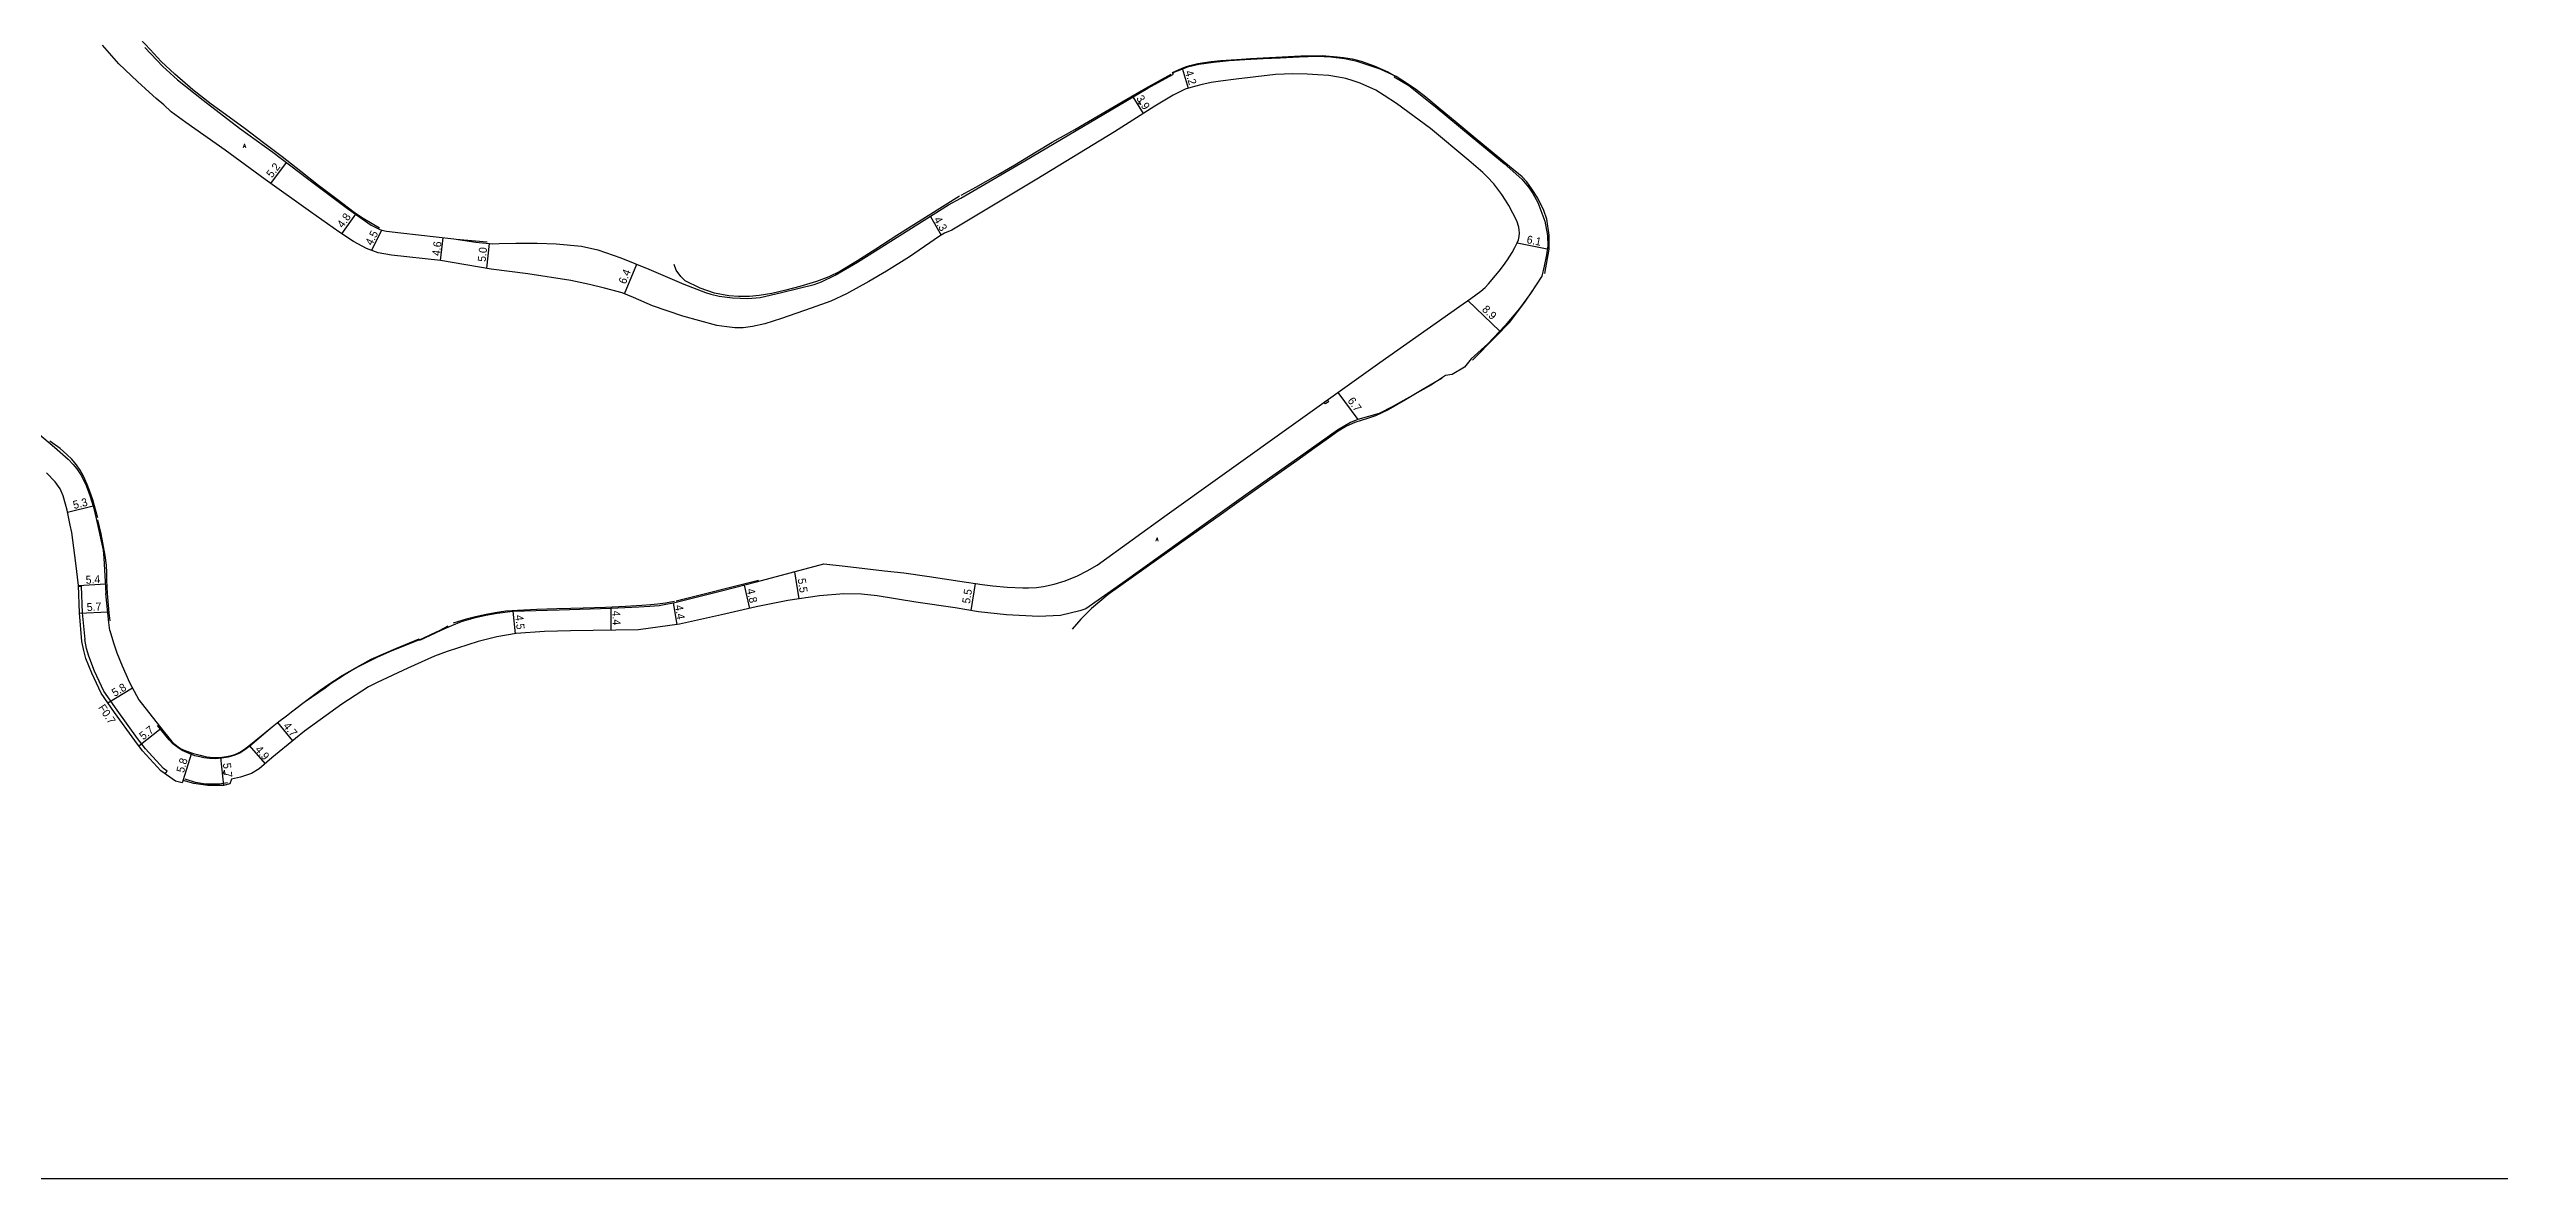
# Model space of a CAD drawing. Header units: metres. Extents: x -24000 to -20000, y -96000 to -93000.
# Drawn here: x -20745.5 to -20255.3, y -96000 to -95774 of the extents above; entities that cross this region are included whole.
import ezdxf

# ---------------------------------------------------------------- set-up
doc = ezdxf.new("R2010")
doc.units = ezdxf.units.M
doc.header["$LTSCALE"] = 2.5
for name, color, linetype in [('側溝・桝', 7, 'Continuous'), ('図郭', 7, 'Continuous'), ('幅員', 7, 'Continuous'), ('歩道・分離帯・安全施設', 7, 'Continuous'), ('舗装', 7, 'Continuous'), ('道路', 7, 'Continuous')]:
    doc.layers.add(name, color=color, linetype=linetype)
doc.styles.get("Standard").update_dxf_attribs({"font": ''})
doc.styles.add('YOKO_DECO', font='txt.shx', dxfattribs={"bigfont": 'extfont.shx'})
doc.styles.get('Standard').set_extended_font_data('@MS PGothic')

msp = doc.modelspace()

# ---------------------------------------------------------------- linework, layer by layer
at = {"layer": '側溝・桝'}
msp.add_lwpolyline([(-20489.84, -95844.2), (-20489.59, -95844.56), (-20490.2, -95844.99), (-20490.45, -95844.63)], close=True, dxfattribs=at)
for points in [[(-20739.59, -95881.48), (-20739.01, -95881.45), (-20738.83, -95886.75), (-20738.33, -95892.12)], [(-20722.26, -95918.98), (-20721.87, -95918.45), (-20722.57, -95917.94), (-20726.2, -95913.99), (-20727.75, -95911.91), (-20731.83, -95906.27), (-20734.5, -95902.44), (-20736.37, -95898.44), (-20737.52, -95895.47), (-20737.97, -95893.88), (-20738.33, -95892.12)]]:
    msp.add_lwpolyline(points, dxfattribs=at)
at = {"layer": '図郭'}
msp.add_lwpolyline([(-20800, -95400), (-20000, -95400), (-20000, -96000), (-20800, -96000)], close=True, dxfattribs=at)
at = {"layer": '幅員'}
for points in [[(-20518.85, -95777.88), (-20517.67, -95781.86)], [(-20528.75, -95783.61), (-20526.65, -95786.93)], [(-20701.14, -95800.9), (-20698, -95796.72)], [(-20686.92, -95810.98), (-20684.13, -95807.07)], [(-20569.23, -95807.49), (-20567.09, -95811.24)], [(-20680.97, -95814.29), (-20678.92, -95810.24)], [(-20667.16, -95816.3), (-20666.65, -95811.77)], [(-20657.89, -95817.88), (-20657.39, -95812.93)], [(-20451.89, -95812.8), (-20445.86, -95813.97)], [(-20630.39, -95823), (-20627.94, -95817.07)], [(-20461.75, -95824.34), (-20455.35, -95830.45)], [(-20487.72, -95842.69), (-20483.76, -95848.14)], [(-20741.78, -95866.62), (-20736.67, -95865.35)], [(-20739.59, -95881.32), (-20734.2, -95881.01)], [(-20606.49, -95881.25), (-20605.41, -95885.88)], [(-20596.38, -95878.55), (-20595.54, -95883.99)], [(-20561.05, -95886.32), (-20560.23, -95880.91)], [(-20739.39, -95886.86), (-20733.72, -95886.57)], [(-20652.7, -95886.46), (-20652.22, -95890.95)], [(-20633.15, -95885.85), (-20633.09, -95890.25)], [(-20620.66, -95884.76), (-20619.95, -95889.13)], [(-20733.69, -95904.8), (-20728.78, -95901.81)], [(-20727.51, -95913.37), (-20723.06, -95909.86)], [(-20699.77, -95908.74), (-20696.77, -95912.4)], [(-20718.66, -95920.31), (-20716.92, -95914.78)], [(-20711.17, -95915.68), (-20710.61, -95921.3)], [(-20705.43, -95913.28), (-20702.24, -95916.95)]]:
    msp.add_lwpolyline(points, dxfattribs=at)
at = {"layer": '歩道・分離帯・安全施設'}
for points in [[(-20679.35, -95809.85), (-20682.64, -95807.94), (-20684.42, -95806.7), (-20687.84, -95804.14), (-20691.58, -95801.3), (-20695.12, -95798.53), (-20698.84, -95795.62), (-20702.56, -95792.82), (-20706.25, -95790.02), (-20710.21, -95787.13), (-20713.07, -95785.05), (-20716.68, -95782.2), (-20720.29, -95779.07), (-20723.04, -95776.49), (-20725.22, -95774.13), (-20728.26, -95770.95), (-20731.41, -95766.62), (-20733.04, -95763.63)], [(-20446.35, -95818.91), (-20445.51, -95814.08), (-20445.47, -95811.26), (-20445.93, -95808.06), (-20446.58, -95806.32), (-20447.73, -95803.84), (-20449, -95801.93), (-20449.93, -95800.58), (-20450.88, -95799.62), (-20453.39, -95797.51), (-20455.36, -95795.9), (-20458.03, -95793.73), (-20460.25, -95791.86), (-20463.9, -95788.88), (-20467.69, -95785.69), (-20470.15, -95783.66), (-20472.23, -95782.06), (-20473.98, -95780.85), (-20476.07, -95779.54), (-20479.29, -95778.05), (-20481.45, -95777.3), (-20483.85, -95776.51), (-20486.38, -95775.98), (-20489.16, -95775.63), (-20491.82, -95775.51), (-20495.49, -95775.66), (-20499.27, -95775.83), (-20502.7, -95775.98), (-20506.34, -95776.19), (-20509.48, -95776.4), (-20512.62, -95776.72), (-20515.55, -95777.09), (-20517.79, -95777.67), (-20520.73, -95778.79)], [(-20563.04, -95803.23), (-20560.11, -95801.63), (-20555.65, -95799.14), (-20552.36, -95797.22), (-20548.05, -95794.57), (-20544.84, -95792.67), (-20540.31, -95790.12), (-20535.68, -95787.4), (-20530.85, -95784.62), (-20526.12, -95781.87), (-20521.1, -95779.05)], [(-20563.43, -95803.48), (-20575.91, -95811.31), (-20580.16, -95814.06), (-20583.79, -95816.37), (-20587.35, -95818.49), (-20589.55, -95819.57), (-20592.01, -95820.52), (-20595.3, -95821.53), (-20598.11, -95822.27), (-20600.92, -95822.89), (-20603.46, -95823.33), (-20605.4, -95823.5), (-20607.59, -95823.52), (-20609.5, -95823.38), (-20612.37, -95822.82), (-20615.24, -95821.82), (-20618.24, -95820.37), (-20619.13, -95819.54), (-20620.05, -95818.25), (-20620.47, -95817.14)], [(-20657.84, -95812.68), (-20664.08, -95812.12)], [(-20460.8, -95836.25), (-20456.22, -95831.61), (-20453.38, -95828.63), (-20451.53, -95826.27), (-20450.36, -95824.67), (-20448.79, -95822.4)], [(-20466.85, -95839.88), (-20470.87, -95842.2), (-20474.2, -95844.17), (-20477.67, -95846.16), (-20480.18, -95847.35), (-20481.78, -95847.93), (-20484.33, -95848.7), (-20486.02, -95849.48), (-20487.65, -95850.42), (-20489.64, -95851.82), (-20492.31, -95853.79), (-20495.96, -95856.37), (-20499.71, -95859.05), (-20503.13, -95861.46), (-20507.96, -95864.87), (-20511.45, -95867.39), (-20517.81, -95871.87), (-20526.04, -95877.7), (-20533.64, -95883.1), (-20537.03, -95885.92), (-20539.14, -95888.03), (-20540.9, -95890.02)], [(-20735.69, -95867.8), (-20736.68, -95864.21), (-20737.35, -95862.32), (-20737.83, -95861.12), (-20738.57, -95859.42), (-20739.25, -95858.27), (-20739.99, -95857.17), (-20740.93, -95856.06), (-20741.88, -95855.11), (-20743.24, -95853.93), (-20745.28, -95852.43)], [(-20733.8, -95882.94), (-20733.9, -95880.26), (-20733.92, -95878.75), (-20733.99, -95877.23), (-20734.23, -95875.3), (-20735.07, -95870.98), (-20735.7, -95868.17)], [(-20603.62, -95880.32), (-20620.07, -95884.42)], [(-20733.26, -95888.4), (-20733.42, -95886.76), (-20733.8, -95882.94)], [(-20620.36, -95884.51), (-20622.21, -95884.82), (-20623.81, -95885.03), (-20625.15, -95885.2), (-20626.93, -95885.31), (-20630.22, -95885.53), (-20634.17, -95885.68), (-20638.64, -95885.85), (-20641.12, -95885.91), (-20643.91, -95885.97), (-20647.9, -95886.1), (-20651.76, -95886.3), (-20654.09, -95886.45), (-20656.24, -95886.75), (-20658.04, -95887.08), (-20660.19, -95887.57), (-20662.02, -95888.04), (-20664.64, -95888.85)], [(-20665.7, -95889.47), (-20667.48, -95890.36), (-20669.08, -95891.13), (-20670.73, -95891.89), (-20674.05, -95893.23), (-20676.91, -95894.4), (-20679.78, -95895.64), (-20681.12, -95896.29), (-20682.43, -95896.95), (-20683.78, -95897.67), (-20685.06, -95898.41), (-20686.27, -95899.12), (-20687.57, -95899.96), (-20689.05, -95900.92), (-20690.27, -95901.82), (-20694.22, -95904.55)], [(-20694.96, -95905.12), (-20695.67, -95905.62), (-20696.72, -95906.43), (-20697.97, -95907.43), (-20699.49, -95908.59), (-20700.84, -95909.65), (-20702.11, -95910.74), (-20705.29, -95913.47), (-20706.48, -95914.33), (-20707.32, -95914.87), (-20708.5, -95915.34), (-20709.62, -95915.63), (-20710.94, -95915.87), (-20712.17, -95915.96), (-20713.35, -95915.89), (-20714.5, -95915.78), (-20715.33, -95915.6), (-20716.28, -95915.38), (-20717.44, -95914.94), (-20718.81, -95914.28), (-20719.72, -95913.72), (-20720.69, -95912.96), (-20721.47, -95912.2), (-20723.8, -95909.3)], [(-20709.81, -95920.8), (-20711.36, -95921.03), (-20714.19, -95921.01), (-20716.19, -95920.73), (-20718.22, -95920.07)]]:
    msp.add_lwpolyline(points, dxfattribs=at)
at = {"layer": '道路'}
for points in [[(-20726.28, -95773.7), (-20722.68, -95777.55), (-20719.8, -95780.21), (-20714.67, -95784.23), (-20707.35, -95789.84), (-20700.74, -95794.66), (-20693.78, -95799.9), (-20685.75, -95805.91), (-20681.05, -95809.27), (-20679.33, -95810.12), (-20678.92, -95810.24), (-20677.95, -95810.42), (-20675.13, -95810.8), (-20664.54, -95812.01), (-20660.09, -95812.66), (-20656.7, -95813), (-20655.46, -95812.9), (-20652.09, -95812.86), (-20647.85, -95812.88), (-20644.08, -95813.01), (-20639.01, -95813.45), (-20635.7, -95814.17), (-20631.09, -95815.76), (-20625.49, -95818.08), (-20618.52, -95821.07), (-20614.19, -95822.71), (-20613.1, -95823.06), (-20611.45, -95823.44), (-20608.81, -95823.8), (-20605.73, -95823.93), (-20603.26, -95823.71), (-20599.02, -95822.74), (-20592.49, -95821.14), (-20591, -95820.59), (-20588.27, -95819.25), (-20583.81, -95816.68), (-20573.56, -95810.19), (-20565.59, -95805.2), (-20563.11, -95803.85), (-20550.32, -95796.36), (-20525.75, -95781.84), (-20520.62, -95779.07), (-20520.83, -95778.69), (-20518.85, -95777.88), (-20518.21, -95777.57), (-20517.37, -95777.3), (-20515.71, -95776.91), (-20513.09, -95776.53), (-20511.14, -95776.33), (-20507.01, -95776.03), (-20505.18, -95775.89), (-20500.16, -95775.65), (-20495.14, -95775.4), (-20490.9, -95775.33), (-20487.88, -95775.6), (-20486.63, -95775.75), (-20484.9, -95776), (-20483.07, -95776.46), (-20480.47, -95777.41), (-20477.74, -95778.61), (-20476.34, -95779.36), (-20476.48, -95779.62), (-20473.57, -95781.33), (-20468.28, -95785.53), (-20460.89, -95791.64), (-20454.5, -95796.92), (-20450.95, -95800.07), (-20449.57, -95801.7), (-20448.72, -95802.95), (-20447.77, -95804.74), (-20446.36, -95808.42), (-20445.8, -95811.33), (-20445.78, -95813.41), (-20446.03, -95815.21), (-20446.47, -95817.48), (-20446.97, -95819.47), (-20449.19, -95822.9), (-20451.39, -95825.89), (-20454.27, -95829.32), (-20457.78, -95832.99), (-20461.05, -95836.01), (-20462.42, -95837.67), (-20464.86, -95839.09), (-20466.2, -95839.34), (-20469.04, -95841.16), (-20474.01, -95843.95), (-20476.87, -95845.55), (-20479.5, -95846.89), (-20483.76, -95848.14), (-20485.22, -95848.72), (-20487.83, -95850.24), (-20495.12, -95855.43), (-20505.69, -95862.88), (-20518.72, -95872.21), (-20530.76, -95880.78), (-20538.15, -95885.99), (-20539.34, -95886.38), (-20543.17, -95887.34), (-20547.63, -95887.49), (-20554.01, -95887.16), (-20559.59, -95886.57), (-20564.26, -95885.78), (-20572.11, -95884.64), (-20579.84, -95883.35), (-20583, -95883.03), (-20586.53, -95882.98), (-20591.39, -95883.35), (-20597.7, -95884.32), (-20604.07, -95885.56), (-20610.96, -95887.17), (-20619.4, -95889.06), (-20627.62, -95890.17), (-20641.18, -95890.37), (-20646.41, -95890.5), (-20652.04, -95890.92), (-20655.95, -95891.56), (-20659.63, -95892.48), (-20665.86, -95894.51), (-20668.4, -95895.43), (-20673.73, -95897.86), (-20679.83, -95900.69), (-20681.56, -95901.6), (-20686.9, -95905.02), (-20694.41, -95910.46), (-20696.15, -95911.89), (-20700.9, -95915.78), (-20703.44, -95917.99), (-20704.95, -95918.91), (-20707.2, -95919.66), (-20709.01, -95920.07), (-20709.32, -95920.96), (-20710.61, -95921.3), (-20711.75, -95921.33), (-20713.73, -95921.29), (-20716.54, -95920.89), (-20718.66, -95920.31), (-20718.86, -95920.79), (-20720.2, -95920.47), (-20723.12, -95918.35), (-20726.75, -95914.4), (-20728.3, -95912.32), (-20732.38, -95906.68), (-20735.05, -95902.85), (-20736.92, -95898.85), (-20738.08, -95895.88), (-20738.52, -95894.29), (-20738.88, -95892.53)], [(-20657.03, -95818.03), (-20667.16, -95816.3), (-20676.97, -95815.27), (-20679.66, -95814.77), (-20681.95, -95813.94), (-20684.6, -95812.49), (-20687.53, -95810.58), (-20693.16, -95806.6), (-20702.23, -95800.12), (-20710.23, -95794.27), (-20718.08, -95788.7), (-20721.03, -95786.57), (-20722.54, -95785.22), (-20724.03, -95783.89), (-20725.43, -95782.63), (-20727.79, -95780.53), (-20731.49, -95776.99), (-20734.78, -95773.26)], [(-20590.5, -95876.96), (-20586.23, -95877.43), (-20578.42, -95878.38), (-20574.54, -95878.81), (-20569.45, -95879.5), (-20563.32, -95880.44), (-20558.86, -95881.12), (-20556.72, -95881.39), (-20553.86, -95881.62), (-20550.71, -95881.81), (-20549.59, -95881.77), (-20548.03, -95881.71), (-20546.58, -95881.49), (-20544.45, -95881.02), (-20542.26, -95880.37), (-20539.8, -95879.41), (-20537.86, -95878.38), (-20535.85, -95877.27), (-20521.89, -95867.14), (-20511.36, -95859.57), (-20495.24, -95848.05), (-20479.37, -95836.73), (-20463.34, -95825.46), (-20461.18, -95823.94), (-20459.18, -95822.42), (-20458.29, -95821.7), (-20457.62, -95821.01), (-20456.21, -95819.35), (-20455.46, -95818.44), (-20454.62, -95817.35), (-20453.79, -95816.19), (-20452.88, -95814.75), (-20452.34, -95813.73), (-20451.89, -95812.8), (-20451.62, -95812.18), (-20451.46, -95811.51), (-20451.44, -95810.78), (-20451.48, -95810.26), (-20451.58, -95809.68), (-20451.93, -95808.37), (-20453.57, -95805.34), (-20454.2, -95804.24), (-20454.93, -95803.14), (-20456.57, -95800.97), (-20457.86, -95799.58), (-20458.77, -95798.7), (-20461.56, -95796.33), (-20469.24, -95789.92), (-20476, -95784.95), (-20478.45, -95783.32), (-20480.17, -95782.28), (-20483.25, -95780.86), (-20484.67, -95780.38), (-20486.15, -95779.95), (-20487.61, -95779.63), (-20489.55, -95779.35), (-20491.72, -95779.18), (-20493.87, -95779.07), (-20496.72, -95779), (-20500.2, -95779.13), (-20508.07, -95780.04), (-20511.2, -95780.47), (-20513.1, -95780.75), (-20515.13, -95781.16), (-20517.15, -95781.71), (-20518.3, -95782.05), (-20520.7, -95783.26), (-20524.31, -95785.46), (-20532.43, -95790.58), (-20547.95, -95800.06), (-20564.9, -95810.26), (-20566.38, -95810.83), (-20567.42, -95811.43), (-20573.41, -95815.56), (-20577.99, -95818.46), (-20581.5, -95820.52), (-20585.98, -95822.96), (-20589.11, -95824.42), (-20593.06, -95825.86), (-20598.98, -95827.95), (-20602.3, -95829), (-20604.76, -95829.53), (-20606.64, -95829.8), (-20608.31, -95829.79), (-20609.9, -95829.59), (-20611.94, -95829.31), (-20618.73, -95827.48), (-20624.77, -95825.39), (-20628.59, -95823.74), (-20630.88, -95822.8), (-20634.4, -95821.84), (-20637.41, -95821.1), (-20641.14, -95820.33), (-20649.71, -95818.97), (-20657.03, -95818.03)], [(-20750.78, -95848.24), (-20744.4, -95853.66), (-20741.65, -95856.03), (-20740.64, -95857.09), (-20739.9, -95858.01), (-20738.97, -95859.38), (-20738.02, -95861.31), (-20737.28, -95863.29), (-20736.58, -95865.64), (-20736.01, -95867.93), (-20734.61, -95874.25), (-20734.49, -95875.86), (-20734.09, -95882.9)], [(-20739.59, -95881.32), (-20740.12, -95876.87), (-20740.93, -95870.72), (-20741.21, -95869.22), (-20741.87, -95866.22), (-20742.15, -95865.06), (-20742.65, -95863.4), (-20743.27, -95861.98), (-20744.25, -95860.59), (-20745.96, -95858.75)], [(-20738.88, -95892.53), (-20739.4, -95886.78), (-20739.59, -95881.32)], [(-20733.29, -95890.28), (-20732.55, -95892.8), (-20731.89, -95894.75), (-20730.83, -95897.37), (-20729.37, -95900.69), (-20727.52, -95904.2), (-20722.62, -95910.41), (-20720.89, -95912.53), (-20720.49, -95912.93), (-20719.36, -95913.78), (-20718.93, -95914.03), (-20718.13, -95914.4), (-20716.56, -95914.89), (-20715.26, -95915.24), (-20713.98, -95915.56), (-20712.52, -95915.73), (-20711.39, -95915.7), (-20709.96, -95915.53), (-20708.69, -95915.24), (-20707.96, -95914.98), (-20707.3, -95914.66), (-20706.37, -95914.03), (-20705.18, -95913.08), (-20701.26, -95909.94), (-20700.85, -95909.59), (-20699.51, -95908.53), (-20697.98, -95907.37), (-20696.73, -95906.37), (-20694.98, -95905.06), (-20693.08, -95903.65), (-20691.22, -95902.26), (-20689.71, -95901.17), (-20686.83, -95899.34), (-20683.32, -95897.3), (-20681.08, -95896.06), (-20676.14, -95893.91), (-20671.42, -95891.98), (-20671.3, -95892.26), (-20667.04, -95890.24), (-20664.91, -95889.29), (-20662.96, -95888.54), (-20660.2, -95887.74), (-20658.11, -95887.26), (-20655.86, -95886.84), (-20652.7, -95886.46), (-20643.46, -95886.18), (-20633.15, -95885.85), (-20627.51, -95885.61), (-20625.32, -95885.47), (-20623.47, -95885.28), (-20622.15, -95885.07), (-20620.62, -95884.75), (-20610.7, -95882.34), (-20604.01, -95880.6), (-20590.5, -95876.96)], [(-20733.29, -95890.28), (-20733.51, -95888.69), (-20733.7, -95886.78), (-20734.09, -95882.9)]]:
    msp.add_lwpolyline(points, dxfattribs=at)

# ---------------------------------------------------------------- texts
at = {"layer": '側溝・桝'}
msp.add_text('F0.7', height=1.6, rotation=303.9816, dxfattribs=at).set_placement((-20735.71, -95905.74))
at = {"layer": '幅員'}
for s, rotation, p in [('4.2', 287, (-20518.32, -95778.57)), ('3.9', 302, (-20528.12, -95783.87)), ('5.2', 53, (-20700.88, -95799.9)), ('4.8', 54, (-20686.72, -95809.94)), ('4.3', 300, (-20568.59, -95808.12)), ('4.5', 63, (-20680.9, -95813.45)), ('4.6', 83, (-20667.31, -95815.48)), ('6.1', 349, (-20450.08, -95812.84)), ('5.0', 84, (-20658.16, -95816.64)), ('6.4', 68, (-20630.17, -95821.17)), ('8.9', 316, (-20459.03, -95826.27)), ('6.7', 306, (-20485.88, -95844.38)), ('5.3', 14, (-20740.45, -95866.03)), ('5.4', 3, (-20738.1, -95880.98)), ('5.5', 279, (-20595.77, -95879.99)), ('5.7', 3, (-20737.87, -95886.45)), ('4.4', 271, (-20632.81, -95886.35)), ('4.4', 279, (-20620.31, -95885.33)), ('4.8', 283, (-20605.98, -95882.11)), ('5.5', 81, (-20561.32, -95885.03)), ('4.5', 276, (-20652.24, -95887.29)), ('5.8', 31, (-20732.32, -95903.62)), ('5.7', 38, (-20726.64, -95912.29)), ('4.7', 309, (-20698.74, -95909.47)), ('5.8', 74, (-20718.51, -95918.89)), ('4.9', 311, (-20704.37, -95914.19)), ('5.7', 276, (-20710.7, -95916.88))]:
    msp.add_text(s, height=1.6, rotation=rotation, dxfattribs=at).set_placement(p)
at = {"layer": '舗装', "style": 'YOKO_DECO'}
for p in [(-20527.71, -95785.22, 485.52), (-20706.67, -95793.77, 465.58), (-20524.19, -95872.46, 504.56), (-20710.74, -95919.09, 517.15)]:
    msp.add_text('A', height=0.75, dxfattribs=at).set_placement(p)

doc.saveas('drawing.dxf')
